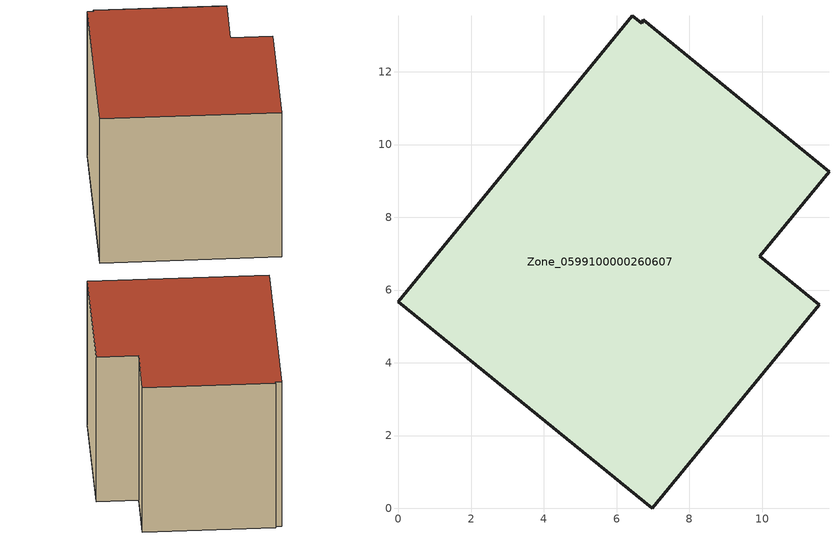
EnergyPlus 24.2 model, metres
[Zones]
Zone_0599100000260607
 floor ground (C_G): 6.43,13.54 6.68,13.33 6.74,13.43 11.84,9.26 9.94,6.93 11.57,5.6 6.98,0 0,5.68 z0
 wall outside (C_F): 6.43,13.54 0,5.68 6.98,0 11.57,5.6 9.94,6.93 11.84,9.26 6.74,13.43 6.68,13.33 6.43,13.54 z0:8.34
 roof outside (C_R): 6.68,13.33 6.43,13.54 0,5.68 6.98,0 11.57,5.6 9.94,6.93 11.84,9.26 6.74,13.43 z8.34
[BUILDING]
Pand.0599100000260607: North Axis=0; Terrain=City; Loads Convergence Tolerance Value=0.04; Temperature Convergence Tolerance Value=0.4; Solar Distribution=FullExterior; Maximum Number of Warmup Days=25; Minimum Number of Warmup Days=1
[Site:Location]
Rotterdam.The.Hague.AP_ZH_NLD Design_Conditions: Latitude=51.96; Longitude=4.45; Time Zone=1; Elevation=-4.5
[SITE:GROUNDTEMPERATURE:BUILDINGSURFACE]
18, 18, 18, 18, 18, 18, 18, 18, 18, 18, 18, 18
[MATERIAL] Thermal Absorptance=0.9; Solar Absorptance=0.7; Visible Absorptance=0.7
Name | Roughness | Thickness | Conductivity | Density | Specific Heat
G.TC.1946-1964 | MediumSmooth | 0.15 | 1 | 540 | 1210
F.TC.1946-1964 | Rough | 0.3 | 0.857143 | 1920 | 840
R.TC.1946-1964 | MediumRough | 0.2 | 0.235294 | 1500 | 1000
[CONSTRUCTION]
C_G: G.TC.1946-1964
C_F: F.TC.1946-1964
C_R: R.TC.1946-1964
[ZONE]
Zone_0599100000260607: Type=1; Multiplier=1; Ceiling Height=Autocalculate; Volume=Autocalculate; Floor Area=autocalculate; Part of Total Floor Area=Yes
[ZONEINFILTRATION:DESIGNFLOWRATE]
Infil_Zone_0599100000260607: Zone or ZoneList or Space or SpaceList=Zone_0599100000260607; Schedule=AlwaysOn; Design Flow Rate Calculation Method=Flow/Area; Flow Rate per Floor Area=0.003; Constant Term Coefficient=1; Temperature Term Coefficient=0; Velocity Term Coefficient=0; Velocity Squared Term Coefficient=0
[HVACTEMPLATE:ZONE:IDEALLOADSAIRSYSTEM]
Zone_0599100000260607: Maximum Heating Supply Air Temperature=50; Minimum Cooling Supply Air Temperature=13; Maximum Heating Supply Air Humidity Ratio=0.0156; Minimum Cooling Supply Air Humidity Ratio=0.0077; Heating Limit=NoLimit; Cooling Limit=NoLimit; Dehumidification Control Type=ConstantSensibleHeatRatio; Cooling Sensible Heat Ratio=0.7; Dehumidification Setpoint=60; Humidification Control Type=None; Humidification Setpoint=30; Outdoor Air Method=None; Outdoor Air Flow Rate per Person=0.00944; Outdoor Air Flow Rate per Zone Floor Area=0; Outdoor Air Flow Rate per Zone=0; Demand Controlled Ventilation Type=None; Outdoor Air Economizer Type=NoEconomizer; Heat Recovery Type=None; Sensible Heat Recovery Effectiveness=0.7; Latent Heat Recovery Effectiveness=0.65
[ZONECONTROL:THERMOSTAT]
ThermostatControl_Zone_0599100000260607: Zone or ZoneList=Zone_0599100000260607; Control Type Schedule=DualSetpointControlType; Control 1=Thermostat_Zone_0599100000260607; Temperature Difference Between Cutout And Setpoint=0
[THERMOSTATSETPOINT:DUALSETPOINT]
Thermostat_Zone_0599100000260607: Heating Setpoint Temperature Schedule=HeatingSetpoint_Zone_0599100000260607; Cooling Setpoint Temperature Schedule=CoolingSetpoint_Zone_0599100000260607
[SCHEDULE:COMPACT]
HeatingSetpoint_Zone_0599100000260607: Through: 12/31, For: AllDays, Until: 24:00, 21
CoolingSetpoint_Zone_0599100000260607: Through: 12/31, For: AllDays, Until: 24:00, 24
DualSetpointControlType: Through: 12/31, For: AllDays, Until: 24:00, 4
AlwaysOn: Through: 12/31, For: AllDays, Until: 24:00, 1
